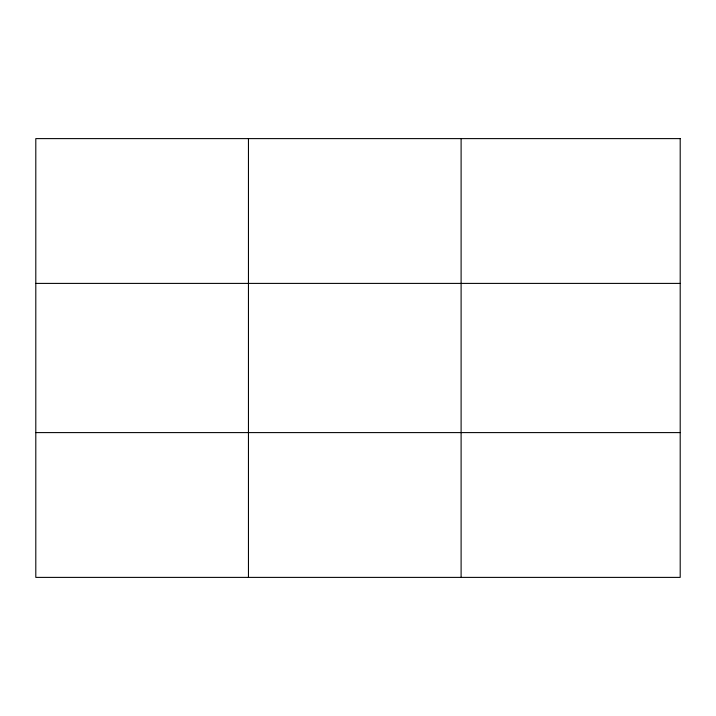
<?xml version="1.0" encoding="UTF-8"?>
<svg xmlns="http://www.w3.org/2000/svg" width="716" height="716" viewBox="0 0 716 716"><rect width="100%" height="100%" fill="white"/><g stroke="black" fill="none" stroke-linecap="round" stroke-linejoin="round"><path stroke-width="1.07" d="M248.452 577.391L248.452 138.609M461.104 577.391L461.104 138.609M35.8 283.402L680.2 283.402M35.8 432.598L680.2 432.598M680.2 138.609L680.2 577.391L35.8 577.391L35.8 138.609L680.2 138.609"/></g></svg>
